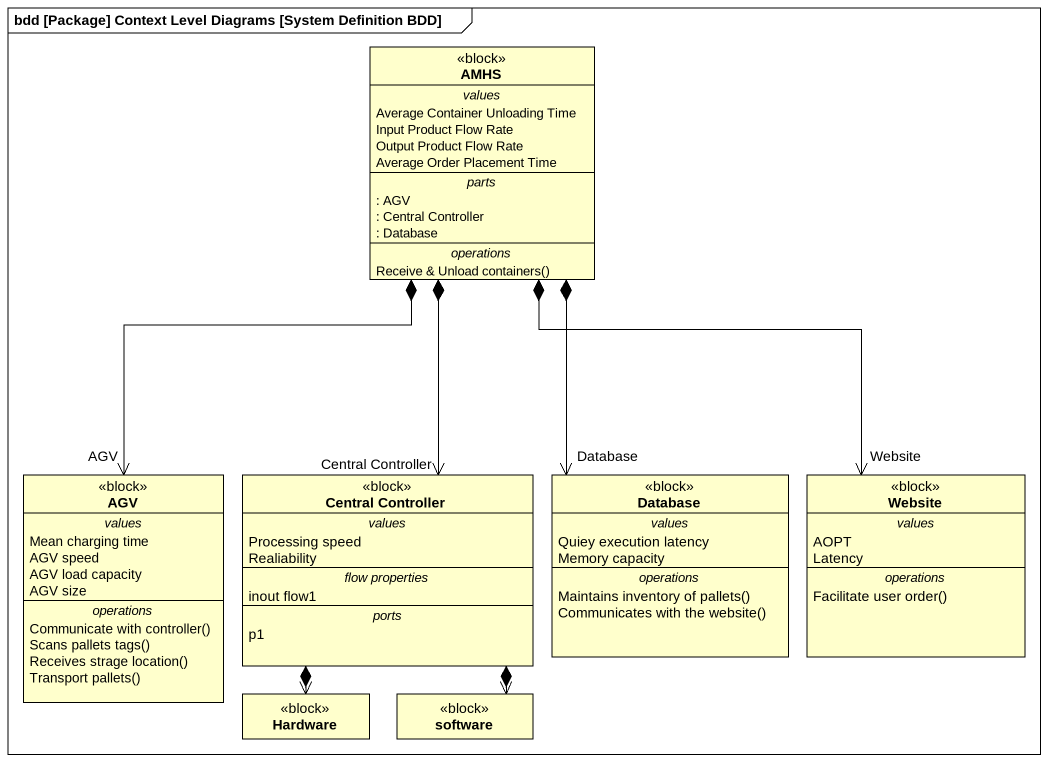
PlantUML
@startuml
mainframe bdd [Package] Context Level Diagrams [System Definition BDD]
hide circle
hide empty members
class AMHS <<block>> {
  -- values --
  Average Container Unloading Time
  Input Product Flow Rate
  Output Product Flow Rate
  Average Order Placement Time
  -- parts --
  : AGV
  : Central Controller
  : Database
  -- operations --
  Receive & Unload containers()
}
class AGV <<block>> {
  -- values --
  Mean charging time
  AGV speed
  AGV load capacity
  AGV size
  -- operations --
  Communicate with controller()
  Scans pallets tags()
  Receives strage location()
  Transport pallets()
}
class "Central Controller" as Central_Controller <<block>> {
  -- values --
  Processing speed
  Realiability
  -- flow properties --
  inout flow1
  -- ports --
  p1
}
class "Database" as Database_ <<block>> {
  -- values --
  Quiey execution latency
  Memory capacity
  -- operations --
  Maintains inventory of pallets()
  Communicates with the website()
}
class Website <<block>> {
  -- values --
  AOPT
  Latency
  -- operations --
  Facilitate user order()
}
class Hardware <<block>>
class software <<block>>
AMHS *--> "AGV" AGV
AMHS *--> "Central Controller" Central_Controller
AMHS *--> "Database" Database_
AMHS *--> "Website" Website
Central_Controller *--> Hardware
Central_Controller *--> software
@enduml
